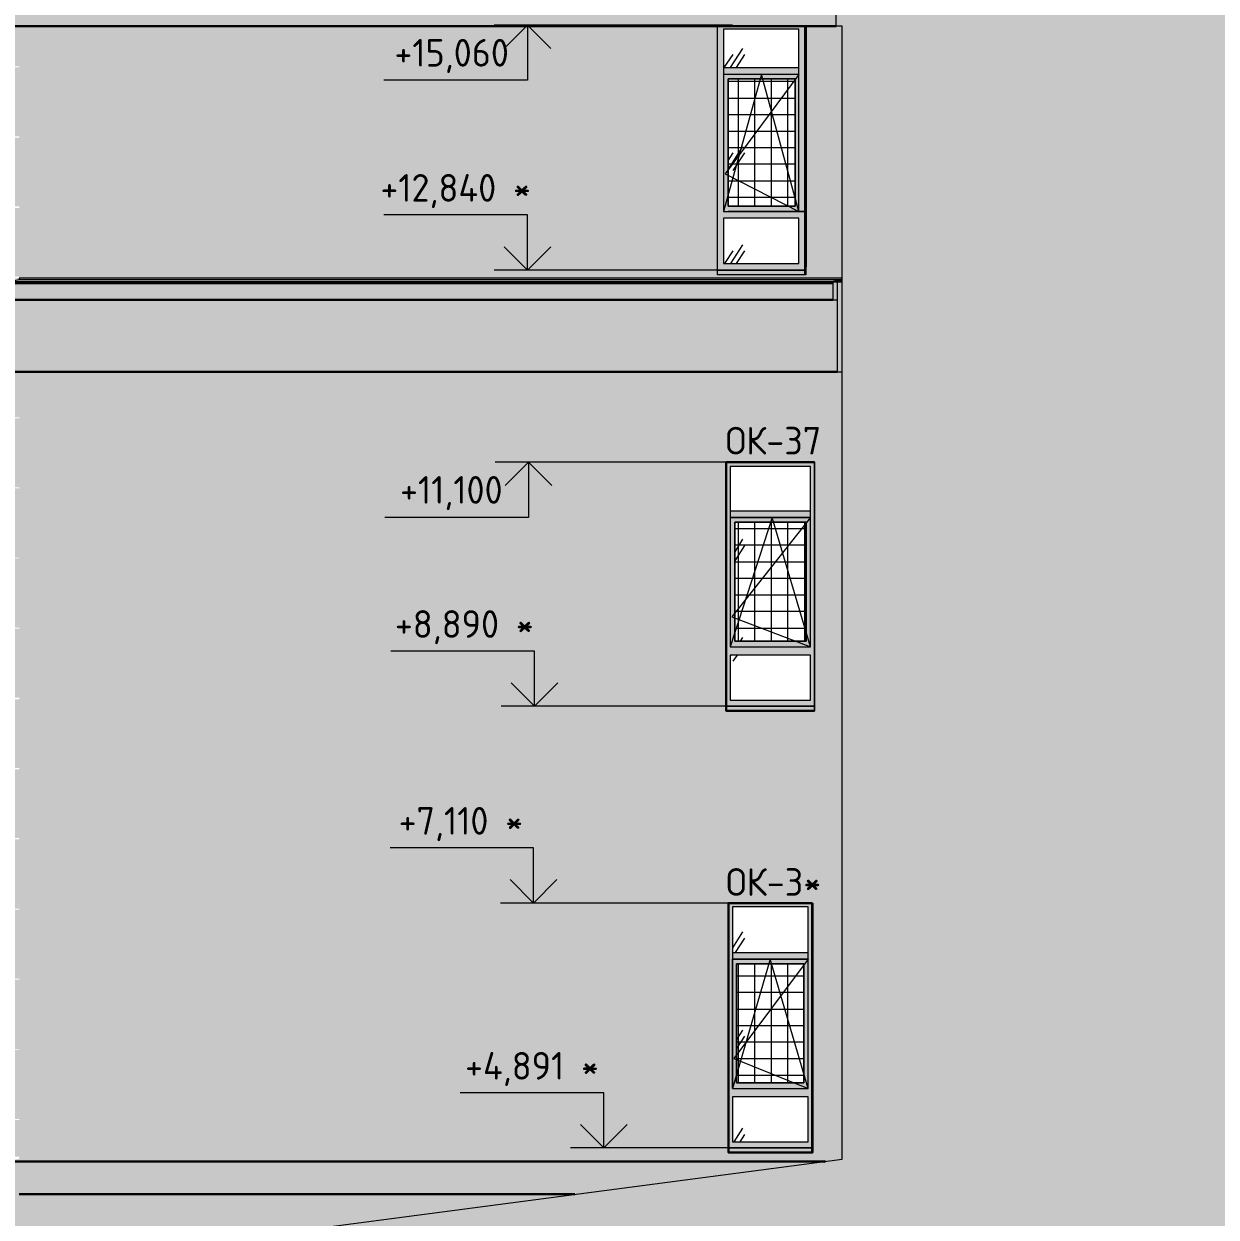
# Model space of a CAD drawing. Header units: millimetres. Extents: x -11345 to 411485, y -9810 to 73012.
# Drawn here: x 323015 to 333808, y 32851 to 43657 of the extents above; entities that cross this region are included whole.
import ezdxf

# ---------------------------------------------------------------- set-up
doc = ezdxf.new("R2010")
doc.units = ezdxf.units.MM
for name, color, linetype in [('PDF _Аннотация', 7, 'Continuous'), ('PDF _Линии', 7, 'Continuous'), ('PDF _Отметки', 7, 'Continuous'), ('PDF _Стены внутренние', 7, 'Continuous'), ('PDF _Стены наружные', 7, 'Continuous'), ('PDF _Стены отделка', 7, 'Continuous'), ('PDF _Текст', 7, 'Continuous'), ('PDF _Узлы', 7, 'Continuous')]:
    doc.layers.add(name, color=color, linetype=linetype)
for name, color, linetype, true_color in [('PDF _Ограждение', 7, 'Continuous', 0x7f7f7f), ('PDF _Окна', 7, 'Continuous', 0x383e42), ('PDF _Стены штриховка поверхности', 7, 'Continuous', 0xcacbcc)]:
    doc.layers.add(name, color=color, linetype=linetype, true_color=true_color)
doc.styles.add('PDF GOST Common', font='GOST_Common.ttf')

msp = doc.modelspace()

# ---------------------------------------------------------------- hatches: boundary and pattern name
at = {"layer": 'PDF _Линии', "transparency": 33554559}
msp.add_hatch(color=256, dxfattribs=at).paths.add_polyline_path([(330275.08764, 33355.12386), (330270.85461, 33363.58994), (330262.38853, 33367.82298), (330253.92245, 33363.58994), (330249.68941, 33355.12386), (330253.92245, 33346.65779), (330262.38853, 33342.42475), (330270.85461, 33346.65779)])
at = {"layer": 'PDF _Ограждение', "true_color": 0x373f43, "transparency": 33554559}
h = msp.add_hatch(color=149, dxfattribs=at)
h.paths.add_polyline_path([(322973.09649, 41338.63419), (322884.20269, 41321.70203), (322879.96965, 41321.70203)])
h.paths.add_polyline_path([(322875.73661, 41347.10026), (322871.50357, 41347.10026), (322871.50357, 41304.76988), (330330.11714, 41304.76988), (330330.11714, 41321.70203), (330419.01095, 41338.63419), (330419.01095, 41355.56634), (322875.73661, 41355.56634)], flags=0)
at = {"layer": 'PDF _Ограждение', "transparency": 33554559}
for color, points in [(7, [(330334.35018, 41304.76988), (330334.35018, 41309.00292), (330330.11714, 41309.00292), (330325.8841, 41304.76988), (330330.11714, 41300.53684), (330334.35018, 41300.53684)]), (7, [(330334.35018, 41304.76988), (330334.35018, 41309.00292), (330330.11714, 41309.00292), (330325.8841, 41304.76988), (330330.11714, 41300.53684), (330334.35018, 41300.53684)]), (7, [(330334.35018, 41304.76988), (330334.35018, 41309.00292), (330330.11714, 41309.00292), (330325.8841, 41304.76988), (330330.11714, 41300.53684), (330334.35018, 41300.53684)]), (256, [(330334.35018, 41309.00292), (330330.11714, 41321.70203), (330330.11714, 41309.00292)]), (7, [(330423.24399, 41355.56634), (330423.24399, 41359.79938), (330419.01095, 41359.79938), (330414.77791, 41355.56634), (330419.01095, 41351.3333), (330423.24399, 41351.3333)])]:
    msp.add_hatch(color=color, dxfattribs=at).paths.add_polyline_path(points)
at = {"layer": 'PDF _Окна', "transparency": 33554687}
h = msp.add_hatch(color=256, dxfattribs=at)
h.paths.add_polyline_path([(329348.05225, 43196.93802), (329348.05225, 43201.17106), (330029.57142, 43201.17106), (330029.57142, 43196.93802)])
h.paths.add_polyline_path([(329348.05225, 43260.4336), (329348.05225, 43607.54274), (330029.57142, 43607.54274), (330029.57142, 43260.4336)], flags=0)
h.paths.add_polyline_path([(329293.02275, 43637.17401), (329293.02275, 41385.19761), (330088.83396, 41389.43065), (330088.83396, 43637.17401)], flags=0)
h.paths.add_polyline_path([(329390.38263, 43158.84068), (329995.70711, 43158.84068), (329995.70711, 42007.45425), (329390.38263, 42007.45425)], flags=0)
h.paths.add_polyline_path([(329348.05225, 41486.79053), (329348.05225, 41897.39525), (330029.57142, 41897.39525), (330029.57142, 41486.79053)], flags=0)
h = msp.add_hatch(color=256, dxfattribs=at)
h.paths.add_polyline_path([(330173.49472, 37435.77283), (330173.49472, 37478.10321), (329373.45048, 37473.87017), (329373.45048, 37435.77283)])
h.paths.add_polyline_path([(330173.49472, 37478.10321), (330173.49472, 39687.74923), (329373.45048, 39687.74923), (329373.45048, 37478.10321)])
h.paths.add_polyline_path([(329407.31478, 39184.01767), (329407.31478, 39188.25071), (330135.39738, 39188.25071)], flags=0)
h.paths.add_polyline_path([(330097.30003, 38066.49554), (329449.64517, 38066.49554), (329449.64517, 39145.92032), (330097.30003, 39145.92032)], flags=0)
h.paths.add_polyline_path([(330135.39738, 37533.13271), (329407.31478, 37533.13271), (329407.31478, 37939.50439), (330135.39738, 37939.50439)], flags=0)
h.paths.add_polyline_path([(330135.39738, 39247.51324), (329407.31478, 39247.51324), (329407.31478, 39649.65189), (330135.39738, 39649.65189)], flags=0)
h = msp.add_hatch(color=256, dxfattribs=at)
h.paths.add_polyline_path([(330152.32953, 33435.55159), (330152.32953, 33477.88197), (329394.61567, 33473.64894), (329394.61567, 33435.55159)])
h.paths.add_polyline_path([(330152.32953, 33477.88197), (330152.32953, 35695.99407), (329394.61567, 35695.99407), (329394.61567, 33477.88197)])
h.paths.add_polyline_path([(330076.13484, 34066.2743), (329466.57732, 34066.2743), (329466.57732, 35145.69908), (330076.13484, 35145.69908)], flags=0)
h.paths.add_polyline_path([(330114.23219, 33532.91147), (329428.47997, 33532.91147), (329428.47997, 33939.28315), (330114.23219, 33939.28315)], flags=0)
h.paths.add_polyline_path([(330114.23219, 35247.292), (329428.47997, 35247.292), (329428.47997, 35662.12976), (330114.23219, 35662.12976)], flags=0)
at = {"layer": 'PDF _Стены наружные', "true_color": 0xe2e2e2, "transparency": 33554687}
msp.add_hatch(color=254, dxfattribs=at).paths.add_polyline_path([(330419.01095, 33376.28905), (330423.24399, 33376.28905), (330423.24399, 43637.17401), (330419.01095, 43637.17401), (330419.01095, 41317.46899), (330338.58322, 41317.46899), (330338.58322, 41156.61354), (330376.68056, 41156.61354), (330376.68056, 40504.72563), (330419.01095, 40504.72563)])
at = {"layer": 'PDF _Стены наружные', "transparency": 33554687}
for points in [[(330177.72776, 39687.74923), (330177.72776, 39691.98227), (330173.49472, 39691.98227), (330169.26169, 39687.74923), (330173.49472, 39683.51619), (330177.72776, 39683.51619)], [(330177.72776, 37435.77283), (330177.72776, 37440.00587), (330173.49472, 37440.00587), (330169.26169, 37435.77283), (330173.49472, 37431.53979), (330177.72776, 37431.53979)]]:
    msp.add_hatch(color=256, dxfattribs=at).paths.add_polyline_path(points)
at = {"layer": 'PDF _Стены штриховка поверхности', "true_color": 0xfbfbf4, "transparency": 33554687}
h = msp.add_hatch(color=7, dxfattribs=at)
h.paths.add_polyline_path([(330093.067, 41385.19761), (329293.02275, 41385.19761), (329293.02275, 43637.17401), (330093.067, 43637.17401)])
h.paths.add_polyline_path([(330419.01095, 41355.56634), (330419.01095, 43637.17401), (330368.21449, 43637.17401), (330368.21449, 43984.28315), (330300.48587, 43984.28315), (330300.48587, 44085.87607), (330253.92245, 44085.87607), (330253.92245, 44183.23596), (329788.28823, 44183.23596), (329788.28823, 44259.43065), (330050.73661, 44386.4218), (322736.04635, 44386.4218), (322736.04635, 44369.48964), (322710.64812, 44314.46014), (322710.64812, 44217.10026), (322719.11419, 44187.46899), (322731.81331, 44157.83773), (322752.9785, 44136.67253), (322782.60977, 44119.74038), (322824.94015, 44107.04127), (322816.47407, 44090.10911), (322816.47407, 44085.87607), (322820.70711, 44081.64304), (322850.33838, 44039.31265), (322867.27054, 43996.98227), (322867.27054, 43984.28315), (322871.50357, 43946.18581), (322871.50357, 43916.55454), (322875.73661, 43916.55454), (322875.73661, 43908.08846), (322922.30003, 43908.08846), (322922.30003, 43899.62239), (322875.73661, 43899.62239), (322875.73661, 43891.15631), (322871.50357, 43891.15631), (322871.50357, 43281.59879), (322875.73661, 43281.59879), (322875.73661, 43273.13271), (322973.09649, 43273.13271), (322973.09649, 43264.66663), (322875.73661, 43264.66663), (322875.73661, 43256.20056), (322871.50357, 43256.20056), (322871.50357, 42646.64304), (322875.73661, 42646.64304), (322875.73661, 42638.17696), (322973.09649, 42638.17696), (322973.09649, 42625.47784), (322875.73661, 42625.47784), (322875.73661, 42621.24481), (322871.50357, 42621.24481), (322871.50357, 42007.45425), (322875.73661, 42007.45425), (322875.73661, 42003.22121), (322973.09649, 42003.22121), (322973.09649, 41990.52209), (322875.73661, 41990.52209), (322875.73661, 41982.05602), (322871.50357, 41982.05602), (322871.50357, 41372.49849), (322875.73661, 41372.49849), (322875.73661, 41368.26545), (322973.09649, 41368.26545), (322973.09649, 41355.56634)], flags=0)
h = msp.add_hatch(color=7, dxfattribs=at)
h.paths.add_polyline_path([(330156.56257, 33435.55159), (329394.61567, 33435.55159), (329394.61567, 35695.99407), (330156.56257, 35695.99407)])
h.paths.add_polyline_path([(330173.49472, 37435.77283), (329373.45048, 37435.77283), (329373.45048, 39687.74923), (330173.49472, 39687.74923)], flags=0)
h.paths.add_polyline_path([(330419.01095, 33376.28905), (330419.01095, 40504.72563), (330376.68056, 40504.72563), (330376.68056, 41156.61354), (330338.58322, 41156.61354), (330338.58322, 41317.46899), (330419.01095, 41317.46899), (330419.01095, 41334.40115), (330330.11714, 41321.70203), (330334.35018, 41317.46899), (330334.35018, 41309.00292), (330330.11714, 41309.00292), (330330.11714, 41304.76988), (322871.50357, 41304.76988), (322871.50357, 40737.54274), (322875.73661, 40737.54274), (322875.73661, 40729.07666), (322922.30003, 40729.07666), (322922.30003, 40720.61059), (322875.73661, 40720.61059), (322875.73661, 40712.14451), (322871.50357, 40712.14451), (322871.50357, 40102.58699), (322875.73661, 40102.58699), (322875.73661, 40094.12091), (322973.09649, 40094.12091), (322973.09649, 40085.65484), (322875.73661, 40085.65484), (322875.73661, 40077.18876), (322871.50357, 40077.18876), (322871.50357, 39467.63124), (322875.73661, 39467.63124), (322875.73661, 39459.16516), (322973.09649, 39459.16516), (322973.09649, 39450.69908), (322875.73661, 39450.69908), (322875.73661, 39442.23301), (322871.50357, 39442.23301), (322871.50357, 38832.67548), (322875.73661, 38832.67548), (322875.73661, 38824.20941), (322973.09649, 38824.20941), (322973.09649, 38815.74333), (322875.73661, 38815.74333), (322875.73661, 38807.27725), (322871.50357, 38807.27725), (322871.50357, 38197.71973), (322875.73661, 38197.71973), (322875.73661, 38189.25366), (322973.09649, 38189.25366), (322973.09649, 38180.78758), (322875.73661, 38180.78758), (322875.73661, 38172.3215), (322871.50357, 38172.3215), (322871.50357, 37562.76398), (322875.73661, 37562.76398), (322875.73661, 37554.2979), (322973.09649, 37554.2979), (322973.09649, 37541.59879), (322875.73661, 37541.59879), (322875.73661, 37537.36575), (322871.50357, 37537.36575), (322871.50357, 36923.57519), (322875.73661, 36923.57519), (322875.73661, 36919.34215), (322973.09649, 36919.34215), (322973.09649, 36906.64304), (322875.73661, 36906.64304), (322875.73661, 36902.41), (322871.50357, 36902.41), (322871.50357, 36288.61944), (322875.73661, 36288.61944), (322875.73661, 36284.3864), (322973.09649, 36284.3864), (322973.09649, 36271.68728), (322875.73661, 36271.68728), (322875.73661, 36263.22121), (322871.50357, 36263.22121), (322871.50357, 35653.66368), (322875.73661, 35653.66368), (322875.73661, 35645.19761), (322973.09649, 35645.19761), (322973.09649, 35636.73153), (322875.73661, 35636.73153), (322875.73661, 35628.26545), (322871.50357, 35628.26545), (322871.50357, 35018.70793), (322875.73661, 35018.70793), (322875.73661, 35010.24186), (322973.09649, 35010.24186), (322973.09649, 35001.77578), (322875.73661, 35001.77578), (322875.73661, 34993.3097), (322871.50357, 34993.3097), (322871.50357, 34383.75218), (322875.73661, 34383.75218), (322875.73661, 34375.2861), (322973.09649, 34375.2861), (322973.09649, 34366.82003), (322875.73661, 34366.82003), (322875.73661, 34358.35395), (322871.50357, 34358.35395), (322871.50357, 33748.79643), (322875.73661, 33748.79643), (322875.73661, 33740.33035), (322973.09649, 33740.33035), (322973.09649, 33731.86427), (322875.73661, 33731.86427), (322875.73661, 33723.3982), (322871.50357, 33723.3982), (322871.50357, 33397.45425), (322973.09649, 33397.45425), (322973.09649, 33380.52209), (322871.50357, 33359.3569), (322871.50357, 33058.81118), (328001.94605, 33058.81118), (330262.38853, 33355.12386), (330279.32068, 33355.12386)], flags=0)
at = {"layer": 'PDF _Стены штриховка поверхности', "transparency": 33554687}
msp.add_hatch(color=256, dxfattribs=at).paths.add_polyline_path([(328001.94605, 33058.81118), (322871.50357, 33058.81118), (322871.50357, 32478.88492), (322875.73661, 32478.88492), (322875.73661, 32470.41885), (322973.09649, 32470.41885), (322973.09649, 32457.71973), (322875.73661, 32457.71973), (322875.73661, 32453.48669), (322871.50357, 32453.48669), (322871.50357, 32381.52504), (322956.16434, 32394.22416), (322973.09649, 32394.22416), (323586.88705, 32474.65189)])
at = {"layer": 'PDF _Узлы', "true_color": 0x939393, "transparency": 33554687}
msp.add_hatch(color=252, dxfattribs=at).paths.add_polyline_path([(342508.56847, 44259.43065), (336150.54487, 47374.94687), (329792.52127, 44259.43065), (329788.28823, 44259.43065), (329788.28823, 44183.23596), (330330.11714, 44183.23596), (330330.11714, 44085.87607), (330347.0493, 44085.87607), (330347.0493, 43984.28315), (330368.21449, 43984.28315), (330368.21449, 43637.17401), (330423.24399, 43637.17401), (330423.24399, 33376.28905), (322490.53012, 32330.72858), (322490.53012, 32258.76693), (322973.09649, 32322.2625), (322973.09649, 28597.18876), (322846.10534, 28597.18876), (322846.10534, 27936.83478), (342076.79856, 27936.83478), (342076.79856, 44187.46899), (342339.24694, 44259.43065), (342347.71301, 44259.43065), (342504.33543, 44183.23596), (342512.80151, 44179.00292), (342512.80151, 44259.43065)])

# ---------------------------------------------------------------- linework, layer by layer
at = {"layer": 'PDF _Аннотация', "lineweight": 20}
for points in [[(327362.75726, 43433.98817), (327574.40918, 43645.64009), (327574.40918, 43146.14156), (326274.86641, 43146.14156)], [(327874.9549, 43645.64009), (327273.86346, 43645.64009)], [(327574.40918, 43645.64009), (327786.0611, 43433.98817)], [(327362.75726, 41639.17991), (327574.40918, 41427.52799), (327574.40918, 41927.02652), (326274.86641, 41927.02652)], [(327574.40918, 41427.52799), (327786.0611, 41639.17991)], [(327874.9549, 41427.52799), (327273.86346, 41427.52799)], [(327371.22334, 39476.09731), (327582.87525, 39687.74923), (327582.87525, 39188.25071), (326283.33248, 39188.25071)], [(327883.42098, 39687.74923), (327282.32953, 39687.74923)], [(327582.87525, 39687.74923), (327794.52717, 39476.09731)], [(327426.25284, 37689.75513), (327637.90475, 37478.10321), (327637.90475, 37977.60174), (326338.36198, 37977.60174)], [(327637.90475, 37478.10321), (327849.55667, 37689.75513)], [(327938.45048, 37478.10321), (327337.35903, 37478.10321)], [(327417.78676, 35907.64599), (327629.43868, 35695.99407), (327629.43868, 36195.49259), (326329.8959, 36195.49259)], [(327629.43868, 35695.99407), (327841.09059, 35907.64599)], [(327929.9844, 35695.99407), (327328.89295, 35695.99407)], [(328052.74251, 33689.53389), (328264.39443, 33477.88197), (328264.39443, 33977.3805), (326964.85166, 33977.3805)], [(328264.39443, 33477.88197), (328476.04635, 33689.53389)], [(328564.94015, 33477.88197), (327963.84871, 33477.88197)]]:
    msp.add_lwpolyline(points, dxfattribs=at)
at = {"layer": 'PDF _Линии', "lineweight": 9}
for points in [[(322973.09649, 32322.2625), (322490.53012, 32258.76693), (322490.53012, 32330.72858), (330423.24399, 33376.28905), (330423.24399, 43637.17401), (330368.21449, 43637.17401), (330368.21449, 43984.28315), (330347.0493, 43984.28315), (330347.0493, 44085.87607), (330330.11714, 44085.87607), (330330.11714, 44183.23596), (329788.28823, 44183.23596), (329788.28823, 44259.43065), (336150.54487, 47374.94687), (342512.80151, 44259.43065), (342512.80151, 44179.00292), (342347.71301, 44259.43065), (342076.79856, 44187.46899), (342076.79856, 27936.83478), (322973.09649, 27936.83478), (322846.10534, 27936.83478), (322846.10534, 28597.18876), (322973.09649, 28597.18876)], [(329995.70711, 43158.84068), (329390.38263, 43158.84068), (329390.38263, 42007.45425), (329995.70711, 42007.45425)], [(330097.30003, 39145.92032), (329449.64517, 39145.92032), (329449.64517, 38066.49554), (330097.30003, 38066.49554)], [(330076.13484, 35145.69908), (329466.57732, 35145.69908), (329466.57732, 34066.2743), (330076.13484, 34066.2743)]]:
    msp.add_lwpolyline(points, close=True, dxfattribs=at)
at = {"layer": 'PDF _Линии', "lineweight": 30}
for points in [[(322871.50357, 43637.17401), (330368.21449, 43637.17401)], [(330088.83396, 41385.19761), (330088.83396, 43637.17401), (330088.83396, 41457.15926)], [(330093.067, 41457.15926), (330093.067, 43637.17401)], [(330338.58322, 41317.46899), (330334.35018, 41317.46899)], [(322871.50357, 41156.61354), (330338.58322, 41156.61354)], [(322871.50357, 40504.72563), (330376.68056, 40504.72563)], [(329373.45048, 39687.74923), (330173.49472, 39687.74923)], [(329373.45048, 39687.74923), (329373.45048, 37435.77283), (329373.45048, 39687.74923)], [(330173.49472, 37435.77283), (329373.45048, 37435.77283)], [(329394.61567, 33435.55159), (329394.61567, 35695.99407)], [(330262.38853, 33355.12386), (322871.50357, 33355.12386), (322871.50357, 33058.81118), (322922.30003, 33058.81118)], [(322973.09649, 33058.81118), (328001.94605, 33058.81118)]]:
    msp.add_lwpolyline(points, dxfattribs=at)
at = {"layer": 'PDF _Линии', "lineweight": 9, "ltscale": 3.430711}
msp.add_lwpolyline([(330029.57142, 43196.93802), (329364.9844, 42299.53389), (330029.57142, 41956.65779), (329690.92835, 43196.93802), (329348.05225, 41956.65779)], dxfattribs=at)
at = {"layer": 'PDF _Линии', "lineweight": 9, "ltscale": 3.159331}
msp.add_lwpolyline([(330135.39738, 39188.25071), (329424.24694, 38286.61354), (330135.39738, 38015.69908), (329788.28823, 39188.25071), (329407.31478, 38015.69908)], dxfattribs=at)
at = {"layer": 'PDF _Линии', "lineweight": 30}
msp.add_lwpolyline([(330152.32953, 35695.99407), (330152.32953, 33435.55159), (329394.61567, 33435.55159), (329394.61567, 35695.99407)], close=True, dxfattribs=at)
at = {"layer": 'PDF _Линии', "lineweight": 9, "ltscale": 3.134275}
msp.add_lwpolyline([(330114.23219, 35188.02947), (329441.17909, 34286.3923), (330114.23219, 34015.47784), (329771.35608, 35188.02947), (329428.47997, 34015.47784)], dxfattribs=at)
at = {"layer": 'PDF _Ограждение', "color": 7, "lineweight": 9}
for points in [[(330419.01095, 41355.56634), (322973.09649, 41355.56634), (322973.09649, 41338.63419), (322879.96965, 41321.70203), (322884.20269, 41309.00292), (322879.96965, 41309.00292), (322879.96965, 41304.76988), (322871.50357, 41304.76988)], [(330325.8841, 41321.70203), (322879.96965, 41321.70203), (322871.50357, 41321.70203)], [(322879.96965, 41304.76988), (330330.11714, 41304.76988), (330334.35018, 41304.76988), (330330.11714, 41304.76988), (330330.11714, 41309.00292), (322879.96965, 41309.00292), (322871.50357, 41309.00292), (322884.20269, 41309.00292), (330330.11714, 41309.00292), (330334.35018, 41309.00292)], [(330419.01095, 41338.63419), (322973.09649, 41338.63419)], [(330419.01095, 41334.40115), (330330.11714, 41321.70203), (330334.35018, 41309.00292), (330330.11714, 41304.76988), (330334.35018, 41304.76988), (330330.11714, 41304.76988), (330325.8841, 41304.76988)], [(330325.8841, 41309.00292), (330330.11714, 41309.00292)], [(330330.11714, 41321.70203), (330330.11714, 41321.70203)], [(330334.35018, 41304.76988), (330330.11714, 41304.76988), (330334.35018, 41304.76988)], [(330334.35018, 41309.00292), (330334.35018, 41309.00292)]]:
    msp.add_lwpolyline(points, dxfattribs=at)
at = {"layer": 'PDF _Ограждение', "color": 7, "lineweight": 18}
msp.add_lwpolyline([(330330.11714, 41321.70203), (330419.01095, 41334.40115), (330419.01095, 41355.56634), (330419.01095, 41338.63419), (330325.8841, 41321.70203), (330330.11714, 41309.00292), (330325.8841, 41309.00292), (330325.8841, 41304.76988), (330330.11714, 41304.76988), (330334.35018, 41309.00292)], close=True, dxfattribs=at)
at = {"layer": 'PDF _Ограждение', "color": 149, "lineweight": 0, "true_color": 0x373f43}
for points in [[(330330.11714, 41321.70203), (330330.11714, 41321.70203), (330330.11714, 41321.70203)], [(330419.01095, 41338.63419), (330419.01095, 41338.63419), (330419.01095, 41338.63419)]]:
    msp.add_lwpolyline(points, close=True, dxfattribs=at)
at = {"layer": 'PDF _Ограждение', "lineweight": 0}
for points in [[(330330.11714, 41321.70203), (330330.11714, 41321.70203), (330330.11714, 41321.70203)], [(330330.11714, 41321.70203), (330330.11714, 41321.70203), (330330.11714, 41321.70203)], [(330334.35018, 41309.00292), (330330.11714, 41321.70203), (330334.35018, 41309.00292)], [(330334.35018, 41309.00292), (330330.11714, 41309.00292), (330334.35018, 41309.00292)]]:
    msp.add_lwpolyline(points, dxfattribs=at)
at = {"layer": 'PDF _Окна', "color": 7, "lineweight": 9}
for points in [[(329293.02275, 41427.52799), (330088.83396, 41427.52799), (330088.83396, 43637.17401), (330088.83396, 41427.52799)], [(329995.70711, 43158.84068), (329995.70711, 42007.45425), (329390.38263, 42007.45425), (329390.38263, 43158.84068)], [(330029.57142, 41486.79053), (330029.57142, 41897.39525), (329348.05225, 41897.39525), (329348.05225, 41486.79053)], [(330135.39738, 39188.25071), (329407.31478, 39188.25071)], [(330097.30003, 39145.92032), (330097.30003, 38066.49554), (329449.64517, 38066.49554), (329449.64517, 39145.92032)], [(330135.39738, 37533.13271), (330135.39738, 37939.50439), (329407.31478, 37939.50439), (329407.31478, 37533.13271)], [(330076.13484, 35145.69908), (330076.13484, 34066.2743), (329466.57732, 34066.2743), (329466.57732, 35145.69908)], [(330114.23219, 33532.91147), (330114.23219, 33939.28315), (329428.47997, 33939.28315), (329428.47997, 33532.91147)]]:
    msp.add_lwpolyline(points, close=True, dxfattribs=at)
for points in [[(329348.05225, 43260.4336), (330029.57142, 43260.4336), (330029.57142, 43607.54274), (329348.05225, 43607.54274), (329348.05225, 41956.65779), (330029.57142, 41956.65779), (330029.57142, 43607.54274)], [(329432.71301, 43378.95867), (329352.28528, 43260.4336)], [(329521.60682, 43433.98817), (329407.31478, 43260.4336)], [(329538.53897, 43378.95867), (329462.34428, 43260.4336)], [(329348.05225, 43201.17106), (330029.57142, 43201.17106)], [(330029.57142, 43196.93802), (329348.05225, 43196.93802)], [(329995.70711, 42007.45425), (329995.70711, 43158.84068)], [(329521.60682, 42545.05012), (329390.38263, 42341.86427)], [(329432.71301, 42490.02062), (329390.38263, 42422.292)], [(329538.53897, 42490.02062), (329432.71301, 42329.16516)], [(330029.57142, 41486.79053), (330029.57142, 41897.39525)], [(329521.60682, 41656.11206), (329411.54782, 41486.79053)], [(329432.71301, 41601.08256), (329356.51832, 41486.79053)], [(329538.53897, 41601.08256), (329462.34428, 41486.79053)], [(329407.31478, 39247.51324), (330135.39738, 39247.51324), (330135.39738, 39649.65189), (329407.31478, 39649.65189), (329407.31478, 38015.69908), (330135.39738, 38015.69908), (330135.39738, 39649.65189)], [(330097.30003, 38066.49554), (330097.30003, 39145.92032)], [(329521.60682, 38989.2979), (329449.64517, 38875.00587)], [(329538.53897, 38934.2684), (329449.64517, 38794.57814)], [(329521.60682, 38100.35985), (329500.44163, 38066.49554)], [(329415.78086, 37939.50439), (329407.31478, 37926.80528)], [(329470.81036, 37939.50439), (329432.71301, 37884.47489)], [(330135.39738, 37533.13271), (330135.39738, 37939.50439)], [(329373.45048, 37478.10321), (330173.49472, 37478.10321), (329373.45048, 37478.10321)], [(329428.47997, 35247.292), (330114.23219, 35247.292), (330114.23219, 35662.12976), (329428.47997, 35662.12976), (329428.47997, 34015.47784), (329428.47997, 35188.02947), (330114.23219, 35188.02947), (329428.47997, 35188.02947)], [(329428.47997, 34015.47784), (330114.23219, 34015.47784), (330114.23219, 35662.12976)], [(329521.60682, 35433.54569), (329428.47997, 35289.62239)], [(329432.71301, 35378.51619), (329428.47997, 35370.05012)], [(329538.53897, 35378.51619), (329453.8782, 35247.292)], [(329428.47997, 35188.02947), (329428.47997, 35188.02947)], [(330076.13484, 34066.2743), (330076.13484, 35145.69908)], [(329521.60682, 34544.60764), (329466.57732, 34459.94687)], [(329538.53897, 34489.57814), (329466.57732, 34379.51914)], [(330114.23219, 33532.91147), (330114.23219, 33939.28315)], [(329521.60682, 33655.66958), (329441.17909, 33532.91147)], [(329432.71301, 33600.64009), (329428.47997, 33592.17401)], [(329538.53897, 33600.64009), (329496.20859, 33532.91147)], [(329394.61567, 33477.88197), (330152.32953, 33477.88197), (329394.61567, 33477.88197)]]:
    msp.add_lwpolyline(points, dxfattribs=at)
at = {"layer": 'PDF _Окна', "lineweight": 0}
for points in [[(330088.83396, 41956.65779), (329390.38263, 41956.65779), (330088.83396, 41956.65779)], [(330114.23219, 34015.47784), (330114.23219, 34015.47784), (330114.23219, 34015.47784)], [(330114.23219, 34015.47784), (330114.23219, 34015.47784), (330114.23219, 34015.47784)], [(330152.32953, 33477.88197), (329394.61567, 33477.88197), (330152.32953, 33477.88197)]]:
    msp.add_lwpolyline(points, dxfattribs=at)
for points in [[(330135.39738, 38015.69908), (330135.39738, 38015.69908), (330135.39738, 38015.69908)], [(330114.23219, 33532.91147), (330114.23219, 33532.91147), (330114.23219, 33532.91147)]]:
    msp.add_lwpolyline(points, close=True, dxfattribs=at)
at = {"layer": 'PDF _Отметки', "lineweight": 20}
for points in [[(329428.47997, 43645.64009), (328717.32953, 43645.64009), (327574.40918, 43645.64009)], [(329576.63632, 41427.52799), (329064.43868, 41427.52799), (327574.40918, 41427.52799)], [(329373.45048, 39687.74923), (328869.71891, 39687.74923), (327582.87525, 39687.74923)], [(329479.27643, 37478.10321), (328658.067, 37478.10321), (327637.90475, 37478.10321)], [(329394.61567, 35695.99407), (328979.77791, 35695.99407), (327629.43868, 35695.99407)], [(329657.06405, 33477.88197), (329022.10829, 33477.88197), (328264.39443, 33477.88197)]]:
    msp.add_lwpolyline(points, dxfattribs=at)
at = {"layer": 'PDF _Стены внутренние', "lineweight": 18}
for points in [[(330088.83396, 41457.15926), (330088.83396, 41385.19761)], [(330173.49472, 37435.77283), (330173.49472, 39687.74923), (330173.49472, 37435.77283)], [(330152.32953, 35695.99407), (330152.32953, 33435.55159)]]:
    msp.add_lwpolyline(points, dxfattribs=at)
at = {"layer": 'PDF _Стены внутренние', "color": 33, "lineweight": 0, "true_color": 0xdf8d79}
msp.add_lwpolyline([(330088.83396, 41389.43065), (330088.83396, 41389.43065), (330088.83396, 41389.43065)], dxfattribs=at)
msp.add_lwpolyline([(330088.83396, 41389.43065), (330088.83396, 41389.43065), (330088.83396, 41389.43065)], dxfattribs=at)
msp.add_lwpolyline([(330152.32953, 35695.99407), (330152.32953, 35695.99407), (330152.32953, 35695.99407)], close=True, dxfattribs=at)
at = {"layer": 'PDF _Стены внутренние', "color": 33, "true_color": 0xdf8d79, "transparency": 33554559}
for points in [[(330088.83396, 43637.17401), (330088.83396, 41457.15926), (330088.83396, 41457.15926)], [(330088.83396, 41457.15926), (330088.83396, 41457.15926), (330088.83396, 43637.17401)], [(330088.83396, 41457.15926), (330088.83396, 41389.43065), (330088.83396, 41389.43065)], [(330088.83396, 41389.43065), (330088.83396, 41389.43065), (330088.83396, 41457.15926)], [(330088.83396, 41389.43065), (330088.83396, 41385.19761), (330088.83396, 41385.19761)], [(330173.49472, 39687.74923), (330173.49472, 37435.77283), (330173.49472, 37435.77283)], [(330173.49472, 37435.77283), (330173.49472, 37435.77283), (330173.49472, 39687.74923)], [(330152.32953, 35695.99407), (330152.32953, 33435.55159), (330152.32953, 33435.55159)], [(330152.32953, 33435.55159), (330152.32953, 33435.55159), (330152.32953, 35695.99407)]]:
    msp.add_solid(points, dxfattribs=at)
at = {"layer": 'PDF _Стены наружные', "lineweight": 18}
for points in [[(330093.067, 41457.15926), (330093.067, 41385.19761), (329293.02275, 41385.19761), (329293.02275, 43637.17401)], [(330093.067, 43637.17401), (330093.067, 41385.19761)], [(330173.49472, 39687.74923), (330173.49472, 37435.77283)], [(330152.32953, 35695.99407), (330156.56257, 35695.99407), (330156.56257, 33435.55159), (330152.32953, 33435.55159)], [(330156.56257, 35695.99407), (330156.56257, 33435.55159)]]:
    msp.add_lwpolyline(points, dxfattribs=at)
at = {"layer": 'PDF _Стены наружные', "color": 31, "lineweight": 0, "true_color": 0xf4cc95}
for points in [[(330093.067, 41385.19761), (330088.83396, 43637.17401), (330093.067, 41385.19761)], [(330156.56257, 33435.55159), (330152.32953, 35695.99407), (330156.56257, 33435.55159)]]:
    msp.add_lwpolyline(points, dxfattribs=at)
at = {"layer": 'PDF _Стены наружные', "color": 254, "lineweight": 0, "true_color": 0xe2e2e2}
msp.add_lwpolyline([(330093.067, 41457.15926), (330093.067, 41457.15926), (330093.067, 41457.15926)], close=True, dxfattribs=at)
at = {"layer": 'PDF _Стены наружные', "color": 31, "true_color": 0xf4cc95, "transparency": 33554559}
for points in [[(330088.83396, 43637.17401), (330093.067, 41385.19761), (330088.83396, 41385.19761)], [(330173.49472, 39687.74923), (330173.49472, 37440.00587), (330173.49472, 37440.00587)], [(330173.49472, 37440.00587), (330173.49472, 37440.00587), (330173.49472, 39687.74923)], [(330173.49472, 37440.00587), (330173.49472, 37435.77283), (330173.49472, 37435.77283)], [(330173.49472, 37435.77283), (330173.49472, 37435.77283), (330173.49472, 37440.00587)], [(330152.32953, 35695.99407), (330156.56257, 33435.55159), (330152.32953, 33435.55159)]]:
    msp.add_solid(points, dxfattribs=at)
at = {"layer": 'PDF _Стены наружные', "color": 254, "true_color": 0xe2e2e2, "transparency": 33554559}
msp.add_solid([(330093.067, 41397.89672), (330093.067, 41385.19761), (330093.067, 41385.19761)], dxfattribs=at)
at = {"layer": 'PDF _Стены отделка', "lineweight": 9}
for points in [[(330419.01095, 43637.17401), (330419.01095, 33376.28905)], [(330423.24399, 41317.46899), (330338.58322, 41317.46899), (330338.58322, 41156.61354), (330376.68056, 41156.61354)], [(330376.68056, 41317.46899), (330376.68056, 41156.61354), (330376.68056, 40504.72563), (330423.24399, 40504.72563)]]:
    msp.add_lwpolyline(points, dxfattribs=at)
at = {"layer": 'PDF _Узлы', "color": 251, "lineweight": 9, "true_color": 0x494949}
for points in [[(329390.38263, 43137.67548), (329995.70711, 43137.67548)], [(329483.50947, 42007.45425), (329483.50947, 43158.84068)], [(329631.66582, 42007.45425), (329631.66582, 43158.84068)], [(329784.0552, 42007.45425), (329784.0552, 43158.84068)], [(329932.21154, 42007.45425), (329932.21154, 43158.84068)], [(329390.38263, 42985.2861), (329995.70711, 42985.2861)], [(329390.38263, 42837.12976), (329995.70711, 42837.12976)], [(329390.38263, 42684.74038), (329995.70711, 42684.74038)], [(329390.38263, 42536.58404), (329995.70711, 42536.58404)], [(329390.38263, 42388.4277), (329995.70711, 42388.4277)], [(329390.38263, 42236.03832), (329995.70711, 42236.03832)], [(329390.38263, 42087.88197), (329995.70711, 42087.88197)], [(329483.50947, 38066.49554), (329483.50947, 39145.92032)], [(329631.66582, 38066.49554), (329631.66582, 39145.92032)], [(329784.0552, 38066.49554), (329784.0552, 39145.92032)], [(329932.21154, 38066.49554), (329932.21154, 39145.92032)], [(330084.60092, 38066.49554), (330084.60092, 39145.92032)], [(329449.64517, 39086.65779), (330097.30003, 39086.65779)], [(329449.64517, 38938.50144), (330097.30003, 38938.50144)], [(329449.64517, 38786.11206), (330097.30003, 38786.11206)], [(329449.64517, 38637.95572), (330097.30003, 38637.95572)], [(329449.64517, 38485.56634), (330097.30003, 38485.56634)], [(329449.64517, 38337.41), (330097.30003, 38337.41)], [(329449.64517, 38185.02062), (330097.30003, 38185.02062)], [(329483.50947, 34066.2743), (329483.50947, 35145.69908)], [(329631.66582, 34066.2743), (329631.66582, 35145.69908)], [(329784.0552, 34066.2743), (329784.0552, 35145.69908)], [(329932.21154, 34066.2743), (329932.21154, 35145.69908)], [(329466.57732, 35035.64009), (330076.13484, 35035.64009)], [(329466.57732, 34887.48374), (330076.13484, 34887.48374)], [(329466.57732, 34735.09436), (330076.13484, 34735.09436)], [(329466.57732, 34586.93802), (330076.13484, 34586.93802)], [(329466.57732, 34438.78168), (330076.13484, 34438.78168)], [(329466.57732, 34286.3923), (330076.13484, 34286.3923)], [(329466.57732, 34138.23596), (330076.13484, 34138.23596)]]:
    msp.add_lwpolyline(points, dxfattribs=at)

# ---------------------------------------------------------------- texts
at = {"layer": 'PDF _Текст', "char_height": 249.99885, "attachment_point": 4, "style": 'PDF GOST Common'}
for s, insert in [('+15,060', (326369.65977, 43366.00549)), ('+12,840 *', (326242.66431, 42142.60573)), ('ОК-37', (329366.77149, 39882.07282)), ('+11,100', (326420.45623, 39407.95099)), ('+8,890 *', (326373.8928, 38193.02162)), ('+7,110 *', (326407.75711, 36410.83927)), ('ОК-3*', (329371.00453, 35885.92098)), ('+4,891 *', (327008.87439, 34192.63674))]:
    msp.add_mtext(s, dxfattribs=dict(at, insert=insert))

doc.saveas('drawing.dxf')
